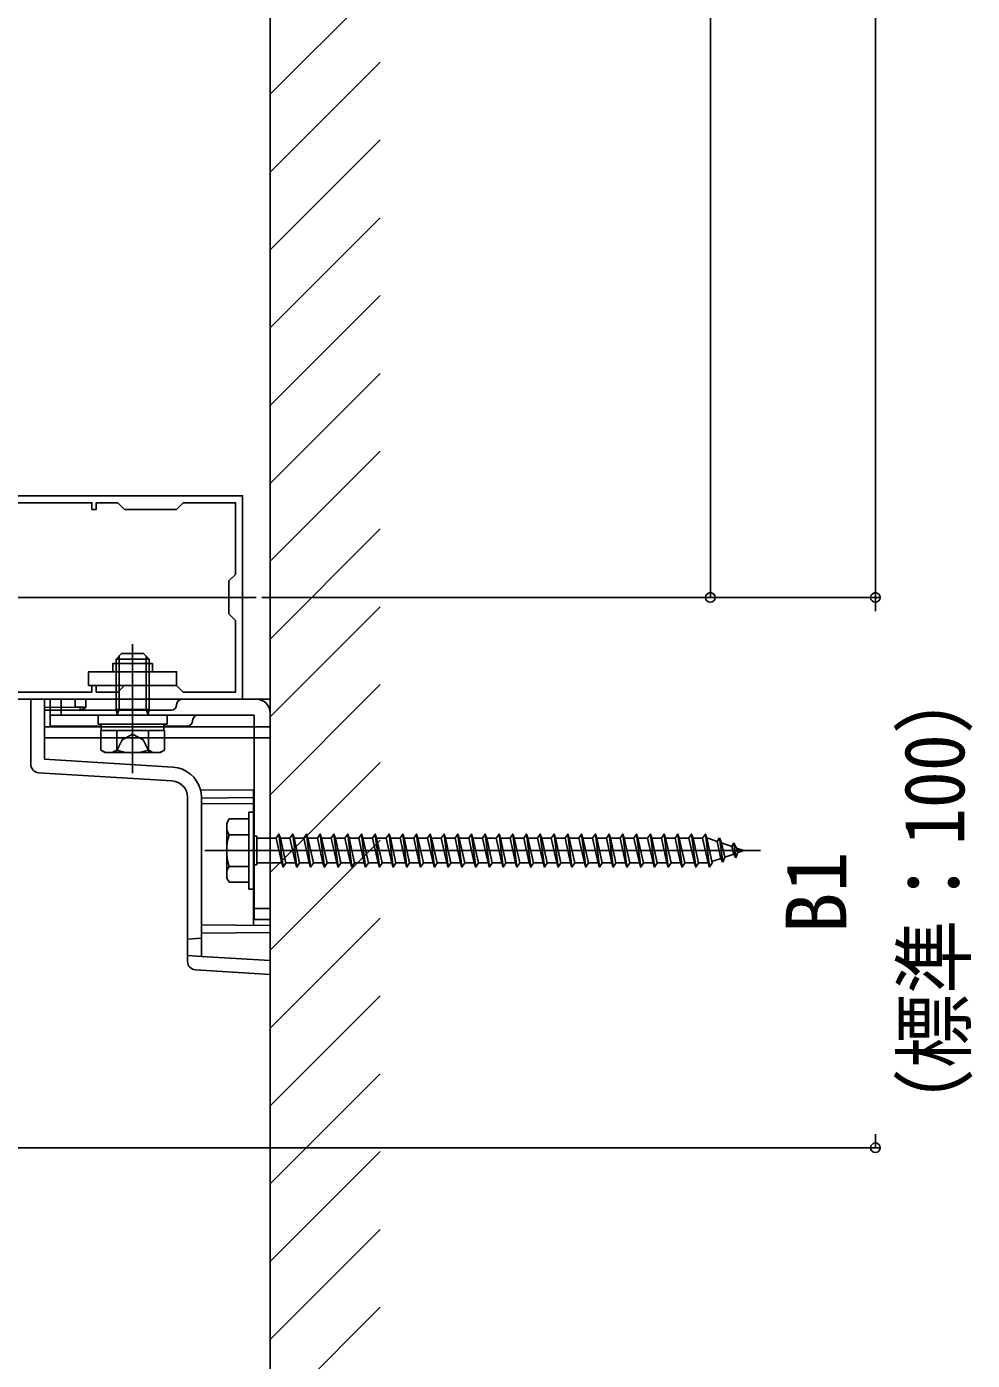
# Model space of a CAD drawing. Units: millimetres, scale not verified. Extents: x -875 to 875, y -1310 to 1300.
# Drawn here: x -547.3 to -375.4, y 135.6 to 378 of the extents above; entities that cross this region are included whole.
import ezdxf
from ezdxf.enums import TextEntityAlignment as Align

# ---------------------------------------------------------------- set-up
doc = ezdxf.new("R2010")
doc.units = ezdxf.units.MM
doc.header["$LTSCALE"] = 4
for name, color, linetype in [('0-3_YKK_11', 7, 'Continuous'), ('0-4_YKK_12', 2, 'Continuous'), ('0-5_YKK_13', 4, 'Continuous'), ('0-7_YKK_D', 6, 'Continuous'), ('0-9_YSS_K', 3, 'Continuous')]:
    doc.layers.add(name, color=color, linetype=linetype)
doc.styles.add('ＭＳ ゴシック', font='')
doc.styles.get('ＭＳ ゴシック').set_extended_font_data('MS Gothic')

msp = doc.modelspace()

# ---------------------------------------------------------------- linework, layer by layer
at = {"layer": '0-3_YKK_11'}
msp.add_lwpolyline([(-508.003, 255.76), (-583.003, 255.76), (-583.003, 292.76), (-508.003, 292.76)], close=True, dxfattribs=at)
msp.add_lwpolyline([(-555.603, 291.46), (-535.403, 291.46), (-535.403, 290.26), (-534.603, 290.26), (-534.603, 291.46), (-530.703, 291.46), (-529.503, 290.26), (-520.003, 290.26), (-518.803, 291.46), (-509.303, 291.46), (-509.303, 278.46), (-510.503, 277.26), (-510.503, 271.26), (-509.303, 270.06), (-509.303, 257.06), (-518.803, 257.06), (-520.003, 258.26), (-529.503, 258.26), (-530.703, 257.06), (-534.603, 257.06), (-534.603, 258.26), (-535.403, 258.26), (-535.403, 257.06), (-555.603, 257.06)], dxfattribs=at)
at = {"layer": '0-4_YKK_12'}
msp.add_line((-505.519, 274.26), (-585.507, 274.26), dxfattribs=at)
at = {"layer": '0-5_YKK_13'}
for p, q in [((-528.003, 242.36), (-528.003, 265.77)), ((-531.003, 263.06), (-530.003, 264.06)), ((-525.003, 263.06), (-531.003, 263.06)), ((-530.003, 264.06), (-526.003, 264.06)), ((-525.003, 263.06), (-526.003, 264.06)), ((-546.503, 255.76), (-546.503, 243.914)), ((-545.095, 255.76), (-546.503, 255.76)), ((-545.095, 255.76), (-503.003, 255.76)), ((-544.003, 250.756), (-544.003, 255.76)), ((-505.503, 255.76), (-543.003, 255.76)), ((-543.003, 255.76), (-543.003, 250.86)), ((-541.003, 255.76), (-541.003, 252.86)), ((-538.455, 254.308), (-538.455, 255.76)), ((-536.503, 254.325), (-536.503, 255.76)), ((-503.003, 255.76), (-503.003, 207.257)), ((-538.455, 254.308), (-544.003, 254.26)), ((-537.503, 253.76), (-544.003, 253.76)), ((-521.003, 253.76), (-543.003, 253.76)), ((-505.903, 252.86), (-543.003, 252.86)), ((-536.503, 254.325), (-538.455, 254.308)), ((-537.503, 253.76), (-537.621, 254.26)), ((-536.503, 254.26), (-537.503, 253.76)), ((-536.503, 254.26), (-536.503, 254.325)), ((-534.253, 252.86), (-521.753, 252.86)), ((-525.003, 253.881), (-531.003, 253.881)), ((-530.803, 252.941), (-531.003, 253.881)), ((-530.803, 252.941), (-530.463, 253.881)), ((-530.803, 252.86), (-530.803, 252.941)), ((-525.203, 252.941), (-525.543, 253.881)), ((-525.203, 252.941), (-525.003, 253.881)), ((-525.203, 252.86), (-525.203, 252.941)), ((-505.903, 215.76), (-505.903, 252.86)), ((-503.003, 215.76), (-503.003, 253.26)), ((-544.003, 250.756), (-503.003, 250.756)), ((-544.003, 248.76), (-544.003, 250.756)), ((-533.703, 250.86), (-543.003, 250.86)), ((-522.23, 250.06), (-533.777, 250.06)), ((-533.777, 246.506), (-533.777, 250.06)), ((-533.703, 250.06), (-533.703, 251.26)), ((-530.89, 246.506), (-530.89, 250.06)), ((-525.116, 246.506), (-525.116, 250.06)), ((-522.303, 251.26), (-522.303, 250.06)), ((-518.103, 250.86), (-522.303, 250.86)), ((-522.23, 246.506), (-522.23, 250.06)), ((-503.003, 248.76), (-544.003, 248.76)), ((-544.003, 248.76), (-544.003, 244.85)), ((-520.667, 243.422), (-544.003, 244.85)), ((-533.003, 246.06), (-533.777, 246.506)), ((-523.003, 246.06), (-533.003, 246.06)), ((-523.003, 246.06), (-522.23, 246.506)), ((-545.095, 242.417), (-520.82, 240.932)), ((-518.003, 237.937), (-518.003, 208.088)), ((-506.003, 239.237), (-515.673, 239.29)), ((-515.503, 237.789), (-515.503, 237.933)), ((-515.503, 214.76), (-515.503, 237.789)), ((-506.003, 237.903), (-506.003, 239.237)), ((-506.003, 236.838), (-515.503, 236.76)), ((-506.903, 235.26), (-506.903, 221.26)), ((-506.903, 235.26), (-505.903, 235.26)), ((-506.003, 214.677), (-506.003, 236.838)), ((-505.903, 235.26), (-505.903, 221.26)), ((-510.903, 233.26), (-510.47, 234.01)), ((-510.903, 223.26), (-510.903, 233.26)), ((-506.903, 234.01), (-510.473, 234.01)), ((-506.903, 231.146), (-510.457, 231.146)), ((-505.903, 230.86), (-505.403, 230.86)), ((-505.403, 230.86), (-505.403, 225.66)), ((-505.403, 230.51), (-501.903, 230.51)), ((-501.403, 231.26), (-500.653, 225.26)), ((-501.153, 230.51), (-499.403, 230.51)), ((-501.153, 230.51), (-500.153, 226.01)), ((-498.903, 231.26), (-498.153, 225.26)), ((-498.653, 230.51), (-496.903, 230.51)), ((-498.653, 230.51), (-497.653, 226.01)), ((-496.403, 231.26), (-495.653, 225.26)), ((-496.153, 230.51), (-494.403, 230.51)), ((-496.153, 230.51), (-495.153, 226.01)), ((-493.903, 231.26), (-493.153, 225.26)), ((-493.653, 230.51), (-491.903, 230.51)), ((-493.653, 230.51), (-492.653, 226.01)), ((-491.403, 231.26), (-490.653, 225.26)), ((-491.153, 230.51), (-489.403, 230.51)), ((-491.153, 230.51), (-490.153, 226.01)), ((-488.903, 231.26), (-488.153, 225.26)), ((-488.653, 230.51), (-486.903, 230.51)), ((-488.653, 230.51), (-487.653, 226.01)), ((-486.403, 231.26), (-485.653, 225.26)), ((-486.153, 230.51), (-484.403, 230.51)), ((-486.153, 230.51), (-485.153, 226.01)), ((-483.903, 231.26), (-483.153, 225.26)), ((-483.653, 230.51), (-481.903, 230.51)), ((-483.653, 230.51), (-482.653, 226.01)), ((-481.403, 231.26), (-480.653, 225.26)), ((-481.153, 230.51), (-479.403, 230.51)), ((-481.153, 230.51), (-480.153, 226.01)), ((-478.903, 231.26), (-478.153, 225.26)), ((-478.653, 230.51), (-476.903, 230.51)), ((-478.653, 230.51), (-477.653, 226.01)), ((-476.403, 231.26), (-475.653, 225.26)), ((-476.153, 230.51), (-474.403, 230.51)), ((-476.153, 230.51), (-475.153, 226.01)), ((-473.903, 231.26), (-473.153, 225.26)), ((-473.653, 230.51), (-471.903, 230.51)), ((-473.653, 230.51), (-472.653, 226.01)), ((-471.403, 231.26), (-470.653, 225.26)), ((-471.153, 230.51), (-469.403, 230.51)), ((-471.153, 230.51), (-470.153, 226.01)), ((-468.903, 231.26), (-468.153, 225.26)), ((-468.653, 230.51), (-466.903, 230.51)), ((-468.653, 230.51), (-467.653, 226.01)), ((-466.403, 231.26), (-465.653, 225.26)), ((-466.153, 230.51), (-464.403, 230.51)), ((-466.153, 230.51), (-465.153, 226.01)), ((-463.903, 231.26), (-463.153, 225.26)), ((-463.653, 230.51), (-461.903, 230.51)), ((-463.653, 230.51), (-462.653, 226.01)), ((-461.403, 231.26), (-460.653, 225.26)), ((-461.153, 230.51), (-459.403, 230.51)), ((-461.153, 230.51), (-460.153, 226.01)), ((-458.903, 231.26), (-458.153, 225.26)), ((-458.653, 230.51), (-456.903, 230.51)), ((-458.653, 230.51), (-457.653, 226.01)), ((-456.403, 231.26), (-455.653, 225.26)), ((-456.153, 230.51), (-454.403, 230.51)), ((-456.153, 230.51), (-455.153, 226.01)), ((-453.903, 231.26), (-453.153, 225.26)), ((-453.653, 230.51), (-451.903, 230.51)), ((-453.653, 230.51), (-452.653, 226.01)), ((-451.403, 231.26), (-450.653, 225.26)), ((-451.153, 230.51), (-449.403, 230.51)), ((-451.153, 230.51), (-450.153, 226.01)), ((-448.903, 231.26), (-448.153, 225.26)), ((-448.653, 230.51), (-446.903, 230.51)), ((-448.653, 230.51), (-447.653, 226.01)), ((-446.403, 231.26), (-445.653, 225.26)), ((-446.153, 230.51), (-444.403, 230.51)), ((-446.153, 230.51), (-445.153, 226.01)), ((-443.903, 231.26), (-443.153, 225.26)), ((-443.653, 230.51), (-441.903, 230.51)), ((-443.653, 230.51), (-442.653, 226.01)), ((-441.403, 231.26), (-440.653, 225.26)), ((-441.153, 230.51), (-439.403, 230.51)), ((-441.153, 230.51), (-440.153, 226.01)), ((-438.903, 231.26), (-438.153, 225.26)), ((-438.653, 230.51), (-436.903, 230.51)), ((-438.653, 230.51), (-437.653, 226.01)), ((-436.403, 231.26), (-435.653, 225.26)), ((-436.153, 230.51), (-434.403, 230.51)), ((-436.153, 230.51), (-435.153, 226.01)), ((-433.903, 231.26), (-433.153, 225.26)), ((-433.653, 230.51), (-431.903, 230.51)), ((-433.653, 230.51), (-432.653, 226.01)), ((-431.403, 231.26), (-430.653, 225.26)), ((-431.153, 230.51), (-429.403, 230.51)), ((-431.153, 230.51), (-430.153, 226.01)), ((-428.903, 231.26), (-428.153, 225.26)), ((-428.653, 230.51), (-426.903, 230.51)), ((-428.653, 230.51), (-427.653, 226.01)), ((-426.403, 231.26), (-425.653, 225.26)), ((-426.153, 230.51), (-424.403, 230.51)), ((-426.153, 230.51), (-425.153, 226.01)), ((-423.903, 231.26), (-423.153, 225.26)), ((-423.653, 230.51), (-423.438, 230.51)), ((-423.653, 230.51), (-422.653, 226.01)), ((-423.438, 230.51), (-421.776, 229.937)), ((-421.317, 230.573), (-421.776, 229.937)), ((-421.317, 230.573), (-420.964, 229.658)), ((-421.317, 230.573), (-420.763, 226.137)), ((-514.903, 228.26), (-413.859, 228.26)), ((-421.776, 229.937), (-421.083, 226.82)), ((-420.964, 229.658), (-419.069, 229.005)), ((-420.964, 229.658), (-420.387, 227.06)), ((-418.705, 229.673), (-419.069, 229.005)), ((-419.069, 229.005), (-418.761, 227.62)), ((-418.705, 229.673), (-418.257, 228.726)), ((-418.705, 229.673), (-418.366, 226.963)), ((-418.366, 226.963), (-418.064, 227.86)), ((-418.257, 228.726), (-416.903, 228.26)), ((-418.257, 228.726), (-418.064, 227.86)), ((-416.903, 228.26), (-418.064, 227.86)), ((-505.903, 225.66), (-505.403, 225.66)), ((-500.903, 226.01), (-505.403, 226.01)), ((-498.403, 226.01), (-500.153, 226.01)), ((-495.903, 226.01), (-497.653, 226.01)), ((-493.403, 226.01), (-495.153, 226.01)), ((-490.903, 226.01), (-492.653, 226.01)), ((-488.403, 226.01), (-490.153, 226.01)), ((-485.903, 226.01), (-487.653, 226.01)), ((-483.403, 226.01), (-485.153, 226.01)), ((-480.903, 226.01), (-482.653, 226.01)), ((-478.403, 226.01), (-480.153, 226.01)), ((-475.903, 226.01), (-477.653, 226.01)), ((-473.403, 226.01), (-475.153, 226.01)), ((-470.903, 226.01), (-472.653, 226.01)), ((-468.403, 226.01), (-470.153, 226.01)), ((-465.903, 226.01), (-467.653, 226.01)), ((-463.403, 226.01), (-465.153, 226.01)), ((-460.903, 226.01), (-462.653, 226.01)), ((-458.403, 226.01), (-460.153, 226.01)), ((-455.903, 226.01), (-457.653, 226.01)), ((-453.403, 226.01), (-455.153, 226.01)), ((-450.903, 226.01), (-452.653, 226.01)), ((-448.403, 226.01), (-450.153, 226.01)), ((-445.903, 226.01), (-447.653, 226.01)), ((-443.403, 226.01), (-445.153, 226.01)), ((-440.903, 226.01), (-442.653, 226.01)), ((-438.403, 226.01), (-440.153, 226.01)), ((-435.903, 226.01), (-437.653, 226.01)), ((-433.403, 226.01), (-435.153, 226.01)), ((-430.903, 226.01), (-432.653, 226.01)), ((-428.403, 226.01), (-430.153, 226.01)), ((-425.903, 226.01), (-427.653, 226.01)), ((-423.438, 226.01), (-425.153, 226.01)), ((-423.406, 226.021), (-423.438, 226.01)), ((-421.083, 226.82), (-422.709, 226.26)), ((-420.763, 226.137), (-421.083, 226.82)), ((-420.763, 226.137), (-420.387, 227.06)), ((-418.761, 227.62), (-420.387, 227.06)), ((-418.366, 226.963), (-418.761, 227.62)), ((-510.903, 223.26), (-510.47, 222.51)), ((-506.903, 225.373), (-510.457, 225.373)), ((-506.903, 221.26), (-505.903, 221.26)), ((-503.003, 217.76), (-505.903, 217.76)), ((-503.003, 215.76), (-505.903, 215.76)), ((-503.003, 214.65), (-515.503, 214.76)), ((-515.503, 214.76), (-515.503, 213.26)), ((-503.003, 213.369), (-515.503, 213.26)), ((-515.503, 212.33), (-518.003, 212.177)), ((-515.503, 209.024), (-515.503, 213.26)), ((-518.003, 209.177), (-515.503, 209.024)), ((-515.503, 209.024), (-503.003, 208.26))]:
    msp.add_line(p, q, dxfattribs=at)
for points in [[(-531.613, 260.76), (-531.613, 262.26), (-524.413, 262.26), (-524.413, 260.76)], [(-531.003, 253.881), (-531.003, 262.26), (-531.003, 263.06)], [(-530.463, 263.6), (-530.463, 262.26), (-530.463, 253.881)], [(-525.543, 263.6), (-525.543, 262.26), (-525.543, 253.881)], [(-525.003, 263.06), (-525.003, 262.26), (-525.003, 253.881)], [(-521.753, 252.86), (-521.753, 251.26), (-534.253, 251.26), (-534.253, 252.86)], [(-531.053, 246.057), (-529.903, 248.415), (-528.003, 249.425)], [(-524.953, 246.057), (-526.103, 248.415), (-528.003, 249.425)], [(-515.503, 237.933), (-515.506, 238.098), (-515.51, 238.208), (-515.513, 238.255)], [(-506.003, 236.838), (-506.003, 237.903), (-515.503, 237.789)], [(-510.473, 222.51), (-506.903, 222.51), (-506.903, 234.01)], [(-501.903, 230.51), (-501.403, 231.26), (-501.153, 230.51)], [(-501.903, 230.51), (-500.903, 226.01), (-500.653, 225.26), (-500.153, 226.01)], [(-499.403, 230.51), (-498.903, 231.26), (-498.653, 230.51)], [(-499.403, 230.51), (-498.403, 226.01), (-498.153, 225.26), (-497.653, 226.01)], [(-496.903, 230.51), (-496.403, 231.26), (-496.153, 230.51)], [(-496.903, 230.51), (-495.903, 226.01), (-495.653, 225.26), (-495.153, 226.01)], [(-494.403, 230.51), (-493.903, 231.26), (-493.653, 230.51)], [(-494.403, 230.51), (-493.403, 226.01), (-493.153, 225.26), (-492.653, 226.01)], [(-491.903, 230.51), (-491.403, 231.26), (-491.153, 230.51)], [(-491.903, 230.51), (-490.903, 226.01), (-490.653, 225.26), (-490.153, 226.01)], [(-489.403, 230.51), (-488.903, 231.26), (-488.653, 230.51)], [(-489.403, 230.51), (-488.403, 226.01), (-488.153, 225.26), (-487.653, 226.01)], [(-486.903, 230.51), (-486.403, 231.26), (-486.153, 230.51)], [(-486.903, 230.51), (-485.903, 226.01), (-485.653, 225.26), (-485.153, 226.01)], [(-484.403, 230.51), (-483.903, 231.26), (-483.653, 230.51)], [(-484.403, 230.51), (-483.403, 226.01), (-483.153, 225.26), (-482.653, 226.01)], [(-481.903, 230.51), (-481.403, 231.26), (-481.153, 230.51)], [(-481.903, 230.51), (-480.903, 226.01), (-480.653, 225.26), (-480.153, 226.01)], [(-479.403, 230.51), (-478.903, 231.26), (-478.653, 230.51)], [(-479.403, 230.51), (-478.403, 226.01), (-478.153, 225.26), (-477.653, 226.01)], [(-476.903, 230.51), (-476.403, 231.26), (-476.153, 230.51)], [(-476.903, 230.51), (-475.903, 226.01), (-475.653, 225.26), (-475.153, 226.01)], [(-474.403, 230.51), (-473.903, 231.26), (-473.653, 230.51)], [(-474.403, 230.51), (-473.403, 226.01), (-473.153, 225.26), (-472.653, 226.01)], [(-471.903, 230.51), (-471.403, 231.26), (-471.153, 230.51)], [(-471.903, 230.51), (-470.903, 226.01), (-470.653, 225.26), (-470.153, 226.01)], [(-469.403, 230.51), (-468.903, 231.26), (-468.653, 230.51)], [(-469.403, 230.51), (-468.403, 226.01), (-468.153, 225.26), (-467.653, 226.01)], [(-466.903, 230.51), (-466.403, 231.26), (-466.153, 230.51)], [(-466.903, 230.51), (-465.903, 226.01), (-465.653, 225.26), (-465.153, 226.01)], [(-464.403, 230.51), (-463.903, 231.26), (-463.653, 230.51)], [(-464.403, 230.51), (-463.403, 226.01), (-463.153, 225.26), (-462.653, 226.01)], [(-461.903, 230.51), (-461.403, 231.26), (-461.153, 230.51)], [(-461.903, 230.51), (-460.903, 226.01), (-460.653, 225.26), (-460.153, 226.01)], [(-459.403, 230.51), (-458.903, 231.26), (-458.653, 230.51)], [(-459.403, 230.51), (-458.403, 226.01), (-458.153, 225.26), (-457.653, 226.01)], [(-456.903, 230.51), (-456.403, 231.26), (-456.153, 230.51)], [(-456.903, 230.51), (-455.903, 226.01), (-455.653, 225.26), (-455.153, 226.01)], [(-454.403, 230.51), (-453.903, 231.26), (-453.653, 230.51)], [(-454.403, 230.51), (-453.403, 226.01), (-453.153, 225.26), (-452.653, 226.01)], [(-451.903, 230.51), (-451.403, 231.26), (-451.153, 230.51)], [(-451.903, 230.51), (-450.903, 226.01), (-450.653, 225.26), (-450.153, 226.01)], [(-449.403, 230.51), (-448.903, 231.26), (-448.653, 230.51)], [(-449.403, 230.51), (-448.403, 226.01), (-448.153, 225.26), (-447.653, 226.01)], [(-446.903, 230.51), (-446.403, 231.26), (-446.153, 230.51)], [(-446.903, 230.51), (-445.903, 226.01), (-445.653, 225.26), (-445.153, 226.01)], [(-444.403, 230.51), (-443.903, 231.26), (-443.653, 230.51)], [(-444.403, 230.51), (-443.403, 226.01), (-443.153, 225.26), (-442.653, 226.01)], [(-441.903, 230.51), (-441.403, 231.26), (-441.153, 230.51)], [(-441.903, 230.51), (-440.903, 226.01), (-440.653, 225.26), (-440.153, 226.01)], [(-439.403, 230.51), (-438.903, 231.26), (-438.653, 230.51)], [(-439.403, 230.51), (-438.403, 226.01), (-438.153, 225.26), (-437.653, 226.01)], [(-436.903, 230.51), (-436.403, 231.26), (-436.153, 230.51)], [(-436.903, 230.51), (-435.903, 226.01), (-435.653, 225.26), (-435.153, 226.01)], [(-434.403, 230.51), (-433.903, 231.26), (-433.653, 230.51)], [(-434.403, 230.51), (-433.403, 226.01), (-433.153, 225.26), (-432.653, 226.01)], [(-431.903, 230.51), (-431.403, 231.26), (-431.153, 230.51)], [(-431.903, 230.51), (-430.903, 226.01), (-430.653, 225.26), (-430.153, 226.01)], [(-429.403, 230.51), (-428.903, 231.26), (-428.653, 230.51)], [(-429.403, 230.51), (-428.403, 226.01), (-428.153, 225.26), (-427.653, 226.01)], [(-426.903, 230.51), (-426.403, 231.26), (-426.153, 230.51)], [(-426.903, 230.51), (-425.903, 226.01), (-425.653, 225.26), (-425.153, 226.01)], [(-424.403, 230.51), (-423.903, 231.26), (-423.653, 230.51)], [(-424.403, 230.51), (-423.403, 226.01), (-423.153, 225.26), (-422.653, 226.01)], [(-516.595, 206.591), (-503.003, 205.76), (-503.003, 207.257)]]:
    msp.add_lwpolyline(points, dxfattribs=at)
msp.add_lwpolyline([(-536.013, 258.26), (-536.013, 260.76), (-520.013, 260.76), (-520.013, 258.26)], close=True, dxfattribs=at)
for centre, radius, start, end in [((-521.003, 254.76), 1, 270, 0), ((-519.003, 254.76), 1, 90, 180), ((-505.503, 253.26), 2.5, 0, 90), ((-516.103, 251.86), 1, 90, 180), ((-518.103, 251.86), 1, 270, 0), ((-532.333, 248.615), 2.556, 235.61708, 304.38292), ((-528.003, 255.613), 9.554, 252.41276, 287.58724), ((-523.673, 248.615), 2.556, 235.61708, 304.38292), ((-545.003, 243.914), 1.5, 180, 266.5), ((-521.003, 237.933), 5.5, 14.28755, 86.5), ((-521.003, 237.937), 3, 0, 86.5), ((-521.003, 237.933), 5.5, 3.36417, 14.28755), ((-508.347, 232.59), 2.556, 146.25178, 214.38425), ((-501.35, 228.26), 9.553, 162.41205, 197.58795), ((-508.347, 223.929), 2.556, 145.61575, 213.74822), ((-516.503, 208.088), 1.5, 180, 266.5)]:
    msp.add_arc(centre, radius, start, end, dxfattribs=at)
at = {"layer": '0-7_YKK_D'}
for p, q in [((-393, 274.26), (-393, 893.26)), ((-423, 274.26), (-423, 583.693)), ((-504.519, 274.26), (-392, 274.26)), ((-504.519, 274.26), (-422, 274.26)), ((-504.519, 274.26), (-392, 274.26)), ((-393, 274.26), (-393, 271.784)), ((-393, 174.26), (-393, 176.735)), ((-608, 174.26), (-392, 174.26))]:
    msp.add_line(p, q, dxfattribs=at)
for centre in [(-423, 274.26), (-393, 274.26), (-393, 274.26), (-393, 174.26)]:
    msp.add_circle(centre, 0.875, dxfattribs=at)
at = {"layer": '0-9_YSS_K'}
for p, q in [((-503, 1034.26), (-503, 112.26)), ((-503, 365.7), (-483, 385.7)), ((-503, 351.558), (-483, 371.558)), ((-503, 337.416), (-483, 357.416)), ((-503, 323.274), (-483, 343.274)), ((-503, 309.132), (-483, 329.132)), ((-503, 294.989), (-483, 314.989)), ((-503, 280.847), (-483, 300.847)), ((-503, 266.705), (-483, 286.705)), ((-503, 252.563), (-483, 272.563)), ((-503, 238.421), (-483, 258.421)), ((-503, 224.279), (-483, 244.279)), ((-503, 210.137), (-483, 230.137)), ((-503, 195.994), (-483, 215.994)), ((-503, 181.852), (-483, 201.852)), ((-503, 167.71), (-483, 187.71)), ((-503, 153.568), (-483, 173.568)), ((-503, 139.426), (-483, 159.426)), ((-503, 125.284), (-483, 145.284))]:
    msp.add_line(p, q, dxfattribs=at)

# ---------------------------------------------------------------- texts
at = {"layer": '0-7_YKK_D', "style": 'ＭＳ ゴシック', "width": 0.9}
msp.add_text('（標準：100）', height=11, rotation=90, dxfattribs=at).set_placement((-373.528, 175.207), align=Align.BOTTOM_LEFT)
at = {"layer": '0-7_YKK_D', "style": 'ＭＳ ゴシック'}
msp.add_text('B1', height=11, rotation=90, dxfattribs=at).set_placement((-395, 213.18), align=Align.BOTTOM_LEFT)

doc.saveas('drawing.dxf')
